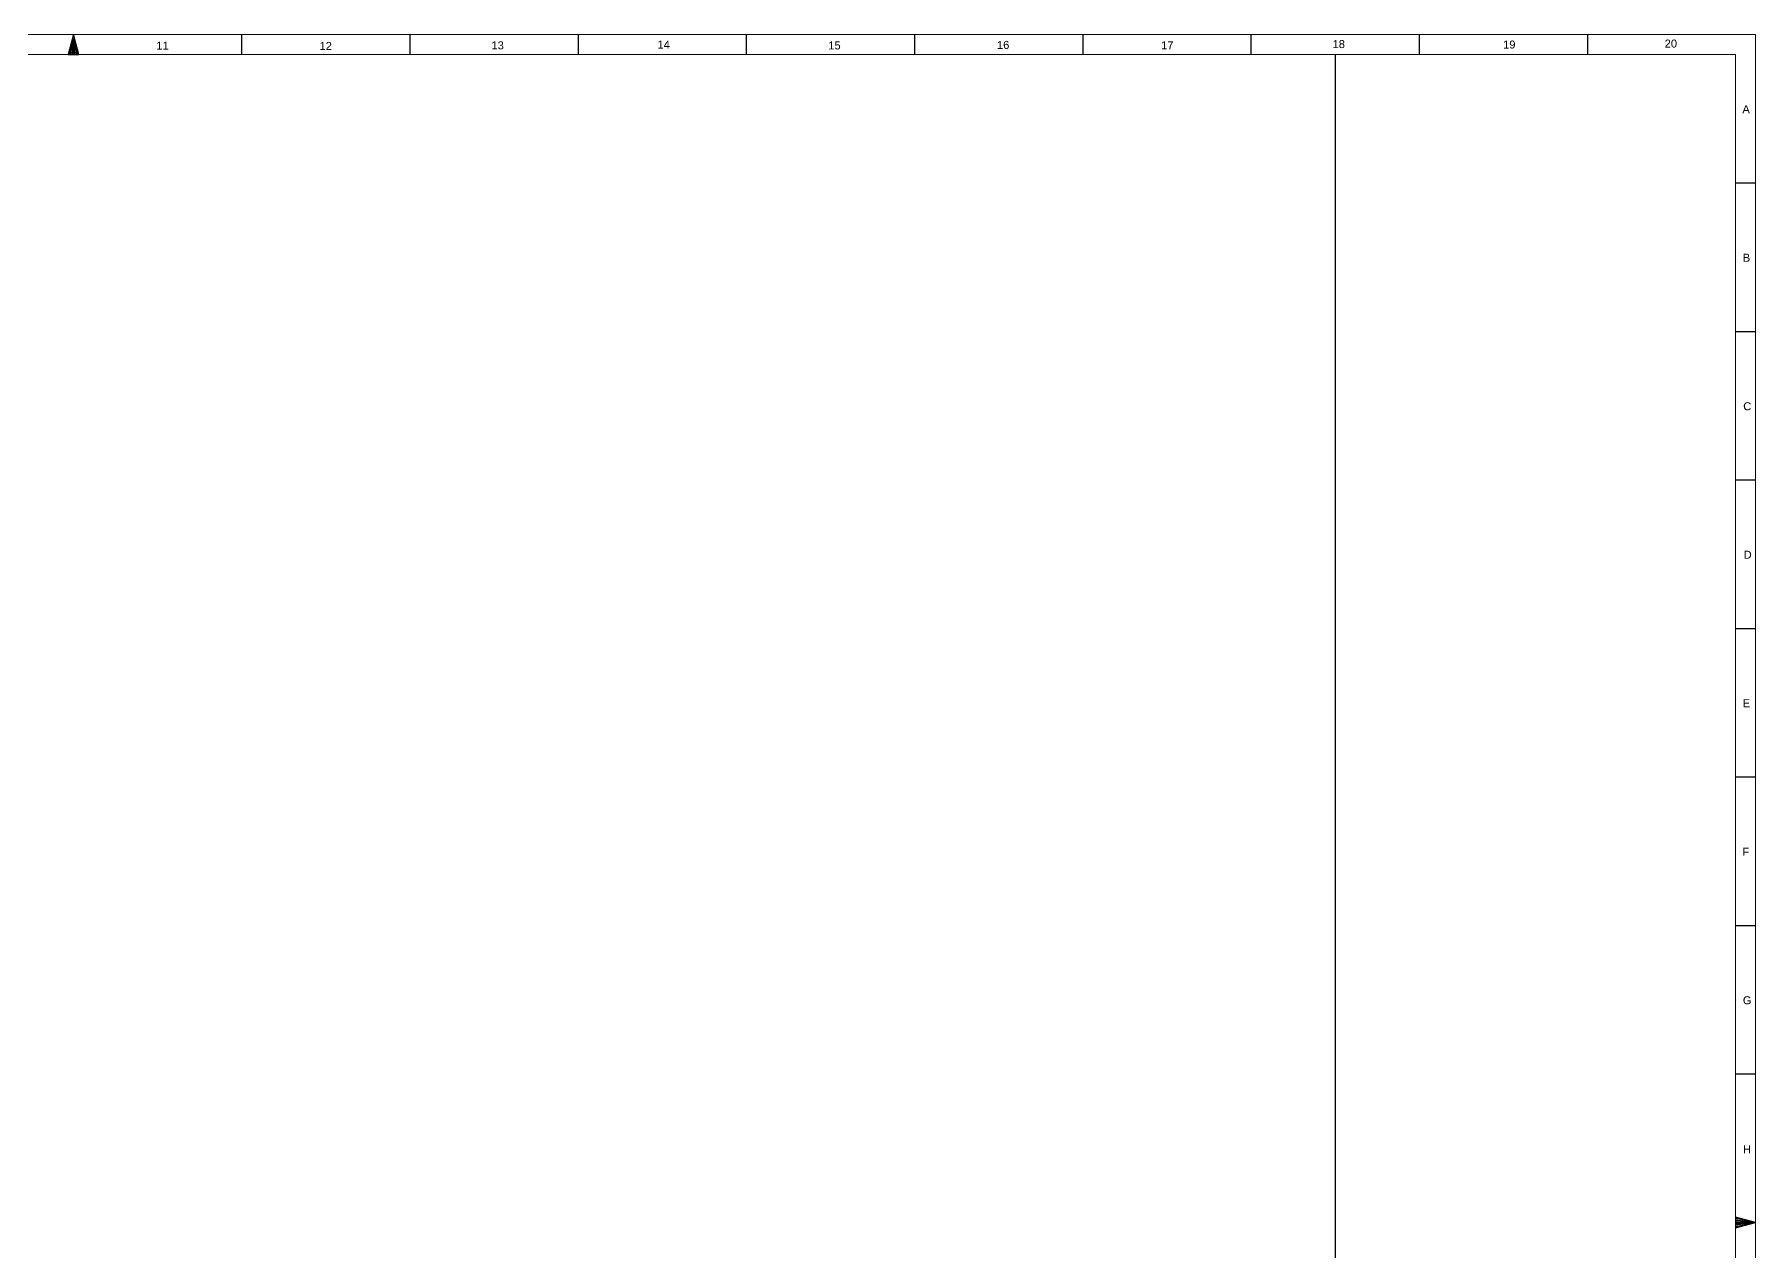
# Model space of a CAD drawing. Header units: inches. Extents: x 21 to 120937, y -15239 to 12027.
# Drawn here: x 41192.51 to 41209.45, y 12014.59 to 12026.57 of the extents above; entities that cross this region are included whole.
import ezdxf

# ---------------------------------------------------------------- set-up
doc = ezdxf.new("R2010")
doc.units = ezdxf.units.IN
doc.header["$MEASUREMENT"] = 0
doc.styles.get("Standard").update_dxf_attribs({"font": 'arial.ttf'})

# ---------------------------------------------------------------- blocks, each defined once
blk = doc.blocks.new('240A1')
at = {"color": 0, "lineweight": -3}
for p, q in [((1045695.47, 286840.35), (1045695.47, 286835.35)), ((1045737.52, 286840.35), (1045737.52, 286835.35)), ((1045779.57, 286840.35), (1045779.57, 286835.35)), ((1045821.62, 286840.35), (1045821.62, 286835.35)), ((1045863.67, 286840.35), (1045863.67, 286835.35)), ((1045905.72, 286840.35), (1045905.72, 286835.35)), ((1045947.77, 286840.35), (1045947.77, 286835.35)), ((1045989.82, 286840.35), (1045989.82, 286835.35)), ((1046031.87, 286840.35), (1046031.87, 286835.35)), ((1046073.92, 286840.35), (1046073.92, 286835.35)), ((1046110.97, 286803.22), (1046115.97, 286803.22)), ((1046110.97, 286766.1), (1046115.97, 286766.1)), ((1046110.97, 286728.97), (1046115.97, 286728.97)), ((1046110.97, 286691.85), (1046115.97, 286691.85)), ((1046110.97, 286654.72), (1046115.97, 286654.72)), ((1046110.97, 286617.6), (1046115.97, 286617.6)), ((1046110.97, 286580.47), (1046115.97, 286580.47)), ((1046110.97, 286543.35), (1046115.97, 286543.35))]:
    blk.add_line(p, q, dxfattribs=at)
at = {"lineweight": -3}
blk.add_line((1046010.97, 286362.35), (1046010.97, 286835.35), dxfattribs=at)
at = {"color": 5, "lineweight": 15}
blk.add_lwpolyline([(1045274.97, 286840.35), (1046115.97, 286840.35), (1046115.97, 286246.35), (1045274.97, 286246.35)], close=True, dxfattribs=at)
at = {"lineweight": -3}
for points in [[(1045695.47, 286840.35), (1045694.13, 286835.35), (1045696.81, 286835.35), (1045695.47, 286840.35), (1045694.46, 286835.35), (1045694.8, 286835.35), (1045695.47, 286840.35), (1045695.13, 286835.35), (1045695.8, 286835.35), (1045695.47, 286840.35), (1045696.14, 286835.35), (1045696.47, 286835.35), (1045695.47, 286840.35)], [(1046115.97, 286543.35), (1046110.97, 286544.69), (1046110.97, 286542.01), (1046115.97, 286543.35), (1046110.97, 286544.35), (1046110.97, 286544.02), (1046115.97, 286543.35), (1046110.97, 286543.68), (1046110.97, 286543.01), (1046115.97, 286543.35), (1046110.97, 286542.68), (1046110.97, 286542.34), (1046115.97, 286543.35)]]:
    blk.add_lwpolyline(points, dxfattribs=at)
at = {"color": 0, "lineweight": 9}
blk.add_lwpolyline([(1045279.97, 286835.35), (1046110.97, 286835.35), (1046110.97, 286251.35), (1045279.97, 286251.35)], close=True, dxfattribs=at)
at = {"lineweight": -3, "char_height": 2, "attachment_point": 1}
for s, insert in [('18', (1046010.22, 286838.92)), ('20', (1046093.24, 286839.05)), ('11', (1045716.2, 286838.52)), ('12', (1045756.98, 286838.46)), ('13', (1045799.96, 286838.6)), ('14', (1045841.46, 286838.77)), ('15', (1045884.16, 286838.59)), ('16', (1045926.33, 286838.71)), ('17', (1045967.36, 286838.61)), ('19', (1046052.85, 286838.81)), ('A', (1046112.67, 286822.63)), ('B', (1046112.77, 286785.51)), ('C', (1046112.88, 286748.38)), ('D', (1046112.98, 286711.26)), ('E', (1046112.76, 286674.13)), ('F', (1046112.65, 286637.01)), ('G', (1046112.79, 286599.88)), ('H', (1046112.81, 286562.62))]:
    blk.add_mtext_dynamic_manual_height_columns(s, width=2, gutter_width=1, heights=[0], dxfattribs=dict(at, insert=insert))

msp = doc.modelspace()

# ---------------------------------------------------------------- block references
at = {"xscale": 0.03937007874015748, "yscale": 0.03937007874015748, "zscale": 0.03937007874015748}
msp.add_blockref('240A1', (23.779, 733.641), dxfattribs=at)

doc.saveas('drawing.dxf')
